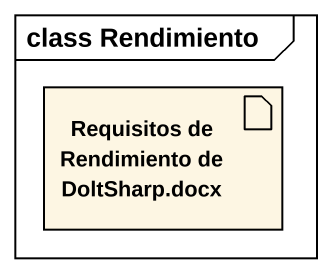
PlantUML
@startuml
mainframe class Rendimiento
artifact "Requisitos de Rendimiento de DoltSharp.docx" as Requisitos_de_Rendimiento
@enduml
